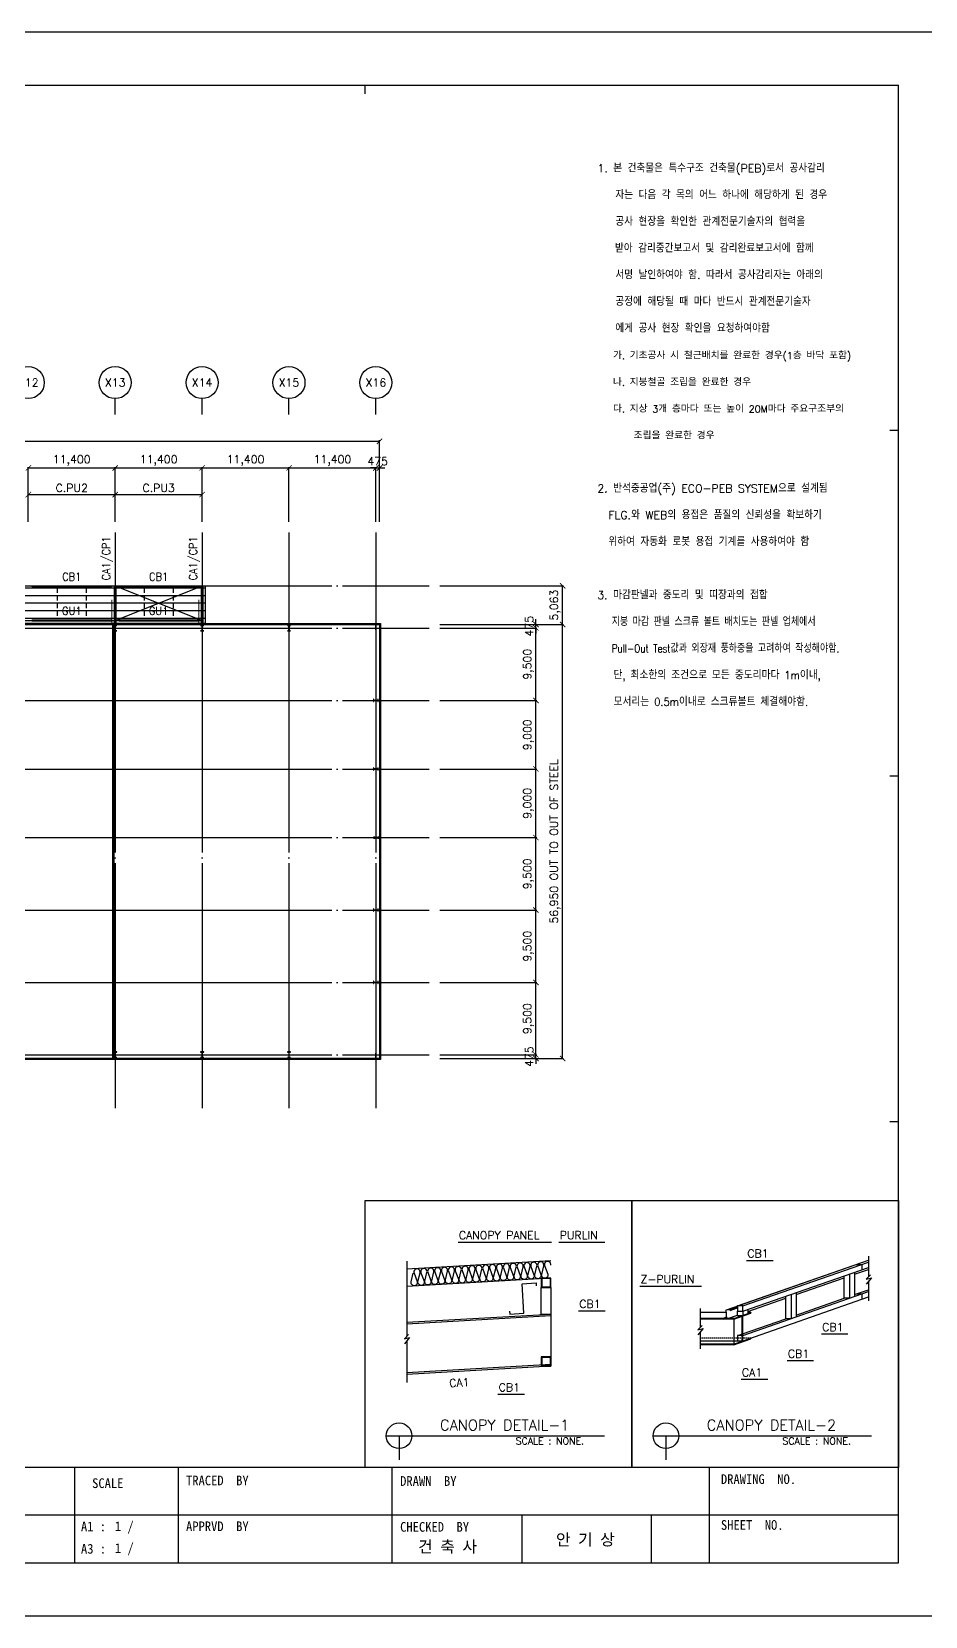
# Model space of a CAD drawing. Header units: metres. Extents: x -297536 to 1852864, y -630451 to -422551.
# Drawn here: x 463724 to 580964, y -630451 to -422551 of the extents above; entities that cross this region are included whole.
import ezdxf
from ezdxf.enums import TextEntityAlignment as Align

# ---------------------------------------------------------------- set-up
doc = ezdxf.new("R2010")
doc.units = ezdxf.units.M
doc.header["$LTSCALE"] = 700
for name, pattern in [('CEN', [62, 60, -1, 0, -1]), ('CONTIN', [0]), ('DASHED', [4.763, 3.175, -1.588]), ('HIDDEN', [0.375, 0.25, -0.125]), ('PHANTOM', [30.1625, 19.05, -1.5875, 3.175, -1.5875, 3.175, -1.5875])]:
    doc.linetypes.add(name, pattern=pattern)
for name, color, linetype in [('10', 10, 'CONTIN'), ('beam', 7, 'Continuous'), ('bl', 3, 'Continuous'), ('BR', 2, 'Continuous'), ('CEN', 152, 'CEN'), ('COL', 2, 'Continuous'), ('DIM', 7, 'Continuous'), ('gir', 230, 'Continuous'), ('HID', 251, 'Continuous'), ('MAIN', 1, 'Continuous'), ('SAG', 8, 'Continuous'), ('sec', 4, 'Continuous'), ('SYM', 7, 'Continuous'), ('TEX', 3, 'Continuous'), ('된장공장-1$0$FORM', 2, 'Continuous'), ('된장공장-1$0$WID', 4, 'Continuous')]:
    doc.layers.add(name, color=color, linetype=linetype)
doc.styles.add('HGTXT', font='romans.shx', dxfattribs={"bigfont": 'WHGTXT.shx'})
doc.styles.add('WHGTXT', font='romans.shx', dxfattribs={"bigfont": 'WHGTXT.shx'})
doc.styles.add('된장공장-1$0$타이틀', font='GulimChe.ttf')
doc.dimstyles.new('KJ', dxfattribs={"dimscale": 700, "dimtxt": 1.5, "dimasz": 1, "dimexe": 0.18, "dimexo": 2, "dimgap": 0.5, "dimtad": 1, "dimdec": 0, "dimzin": 0, "dimdsep": 46, "dimlunit": 6, "dimtxsty": 'HGTXT', "dimblk": 'ARCHTICK', "dimcen": 0.09, "dimclrt": 3, "dimadec": 0, "dimazin": 0, "dimtfac": 1, "dimtdec": 0, "dimtix": 1, "dimtmove": 0, "dimatfit": 0, "dimldrblk": 'OBLIQUE', "dimfxl": 1, "dimtolj": 1, "dimtzin": 0, "dimarcsym": 0})

# ---------------------------------------------------------------- blocks, each defined once
blk = doc.blocks.new('_ArchTick')
at = {"color": 0, "linetype": 'ByBlock', "const_width": 0.15}
blk.add_lwpolyline([(-0.5, -0.5), (0.5, 0.5)], dxfattribs=at)
blk = doc.blocks.new('*D776')
at = {"layer": 'Defpoints', "color": 0, "transparency": 16777216}
for p in [(509355, -479790), (508880, -488253), (509355, -488253)]:
    blk.add_point(p, dxfattribs=at)
at = {"layer": 'DIM', "color": 0, "lineweight": -2, "transparency": 16777216}
for p, q in [((508880, -479790), (508180, -479790)), ((508880, -486852), (508880, -479664)), ((508880, -479790), (509355, -479790)), ((509355, -486852), (509355, -479664)), ((509355, -479790), (510055, -479790))]:
    blk.add_line(p, q, dxfattribs=at)
at = {"layer": 'DIM', "color": 0, "lineweight": -2, "transparency": 16777216, "xscale": 700, "yscale": 700, "zscale": 700}
blk.add_blockref('_ArchTick', (508880, -479790), dxfattribs=at)
at = {"layer": 'DIM', "color": 0, "lineweight": -2, "transparency": 16777216, "xscale": 700, "yscale": 700, "zscale": 700, "rotation": 180}
blk.add_blockref('_ArchTick', (509355, -479790), dxfattribs=at)
at = {"layer": 'DIM', "color": 3, "transparency": 16777216, "insert": (509118, -478915), "char_height": 1050, "attachment_point": 5, "style": 'HGTXT'}
blk.add_mtext('\\A1;475', dxfattribs=at)
blk = doc.blocks.new('_Oblique')
at = {"color": 0, "linetype": 'ByBlock', "lineweight": -2}
blk.add_line((-0.5, -0.5), (0.5, 0.5), dxfattribs=at)
blk = doc.blocks.new('*D777')
at = {"layer": 'Defpoints', "color": 0, "transparency": 16777216}
for p in [(509355, -476290), (337405, -488253), (509355, -488253)]:
    blk.add_point(p, dxfattribs=at)
at = {"layer": 'DIM', "color": 0, "lineweight": -2, "transparency": 16777216}
for p, q in [((337405, -486852), (337405, -476164)), ((337405, -476290), (509355, -476290)), ((509355, -486852), (509355, -476164))]:
    blk.add_line(p, q, dxfattribs=at)
at = {"layer": 'DIM', "color": 0, "lineweight": -2, "transparency": 16777216, "xscale": 700, "yscale": 700, "zscale": 700, "rotation": 180}
blk.add_blockref('_ArchTick', (337405, -476290), dxfattribs=at)
at = {"layer": 'DIM', "color": 0, "lineweight": -2, "transparency": 16777216, "xscale": 700, "yscale": 700, "zscale": 700}
blk.add_blockref('_ArchTick', (509355, -476290), dxfattribs=at)
at = {"layer": 'DIM', "color": 3, "transparency": 16777216, "insert": (423380, -475315), "char_height": 1050, "attachment_point": 5, "style": 'HGTXT'}
blk.add_mtext('\\A1;\\A1;171,950 OUT TO OUT OF STEEL', dxfattribs=at)
blk = doc.blocks.new('*D792')
at = {"layer": 'Defpoints', "color": 0, "transparency": 16777216}
for p in [(474680, -479790), (463280, -488253), (474680, -488253)]:
    blk.add_point(p, dxfattribs=at)
at = {"layer": 'DIM', "color": 0, "lineweight": -2, "transparency": 16777216}
for p, q in [((463280, -486852), (463280, -479664)), ((463280, -479790), (474680, -479790)), ((474680, -486852), (474680, -479664))]:
    blk.add_line(p, q, dxfattribs=at)
at = {"layer": 'DIM', "color": 0, "lineweight": -2, "transparency": 16777216, "xscale": 700, "yscale": 700, "zscale": 700, "rotation": 180}
blk.add_blockref('_ArchTick', (463280, -479790), dxfattribs=at)
at = {"layer": 'DIM', "color": 0, "lineweight": -2, "transparency": 16777216, "xscale": 700, "yscale": 700, "zscale": 700}
blk.add_blockref('_ArchTick', (474680, -479790), dxfattribs=at)
at = {"layer": 'DIM', "color": 3, "transparency": 16777216, "insert": (468980, -478815), "char_height": 1050, "attachment_point": 5, "style": 'HGTXT'}
blk.add_mtext('\\A1;11,400', dxfattribs=at)
blk = doc.blocks.new('*D793')
at = {"layer": 'Defpoints', "color": 0, "transparency": 16777216}
for p in [(486080, -479790), (474680, -488253), (486080, -488253)]:
    blk.add_point(p, dxfattribs=at)
at = {"layer": 'DIM', "color": 0, "lineweight": -2, "transparency": 16777216}
for p, q in [((474680, -486852), (474680, -479664)), ((474680, -479790), (486080, -479790)), ((486080, -486852), (486080, -479664))]:
    blk.add_line(p, q, dxfattribs=at)
at = {"layer": 'DIM', "color": 0, "lineweight": -2, "transparency": 16777216, "xscale": 700, "yscale": 700, "zscale": 700, "rotation": 180}
blk.add_blockref('_ArchTick', (474680, -479790), dxfattribs=at)
at = {"layer": 'DIM', "color": 0, "lineweight": -2, "transparency": 16777216, "xscale": 700, "yscale": 700, "zscale": 700}
blk.add_blockref('_ArchTick', (486080, -479790), dxfattribs=at)
at = {"layer": 'DIM', "color": 3, "transparency": 16777216, "insert": (480380, -478815), "char_height": 1050, "attachment_point": 5, "style": 'HGTXT'}
blk.add_mtext('\\A1;11,400', dxfattribs=at)
blk = doc.blocks.new('*D794')
at = {"layer": 'Defpoints', "color": 0, "transparency": 16777216}
for p in [(497480, -479790), (486080, -488253), (497480, -488253)]:
    blk.add_point(p, dxfattribs=at)
at = {"layer": 'DIM', "color": 0, "lineweight": -2, "transparency": 16777216}
for p, q in [((486080, -486852), (486080, -479664)), ((486080, -479790), (497480, -479790)), ((497480, -486852), (497480, -479664))]:
    blk.add_line(p, q, dxfattribs=at)
at = {"layer": 'DIM', "color": 0, "lineweight": -2, "transparency": 16777216, "xscale": 700, "yscale": 700, "zscale": 700, "rotation": 180}
blk.add_blockref('_ArchTick', (486080, -479790), dxfattribs=at)
at = {"layer": 'DIM', "color": 0, "lineweight": -2, "transparency": 16777216, "xscale": 700, "yscale": 700, "zscale": 700}
blk.add_blockref('_ArchTick', (497480, -479790), dxfattribs=at)
at = {"layer": 'DIM', "color": 3, "transparency": 16777216, "insert": (491780, -478815), "char_height": 1050, "attachment_point": 5, "style": 'HGTXT'}
blk.add_mtext('\\A1;11,400', dxfattribs=at)
blk = doc.blocks.new('*D795')
at = {"layer": 'Defpoints', "color": 0, "transparency": 16777216}
for p in [(508880, -479790), (497480, -488253), (508880, -488253)]:
    blk.add_point(p, dxfattribs=at)
at = {"layer": 'DIM', "color": 0, "lineweight": -2, "transparency": 16777216}
for p, q in [((497480, -486852), (497480, -479664)), ((497480, -479790), (508880, -479790)), ((508880, -486852), (508880, -479664))]:
    blk.add_line(p, q, dxfattribs=at)
at = {"layer": 'DIM', "color": 0, "lineweight": -2, "transparency": 16777216, "xscale": 700, "yscale": 700, "zscale": 700, "rotation": 180}
blk.add_blockref('_ArchTick', (497480, -479790), dxfattribs=at)
at = {"layer": 'DIM', "color": 0, "lineweight": -2, "transparency": 16777216, "xscale": 700, "yscale": 700, "zscale": 700}
blk.add_blockref('_ArchTick', (508880, -479790), dxfattribs=at)
at = {"layer": 'DIM', "color": 3, "transparency": 16777216, "insert": (503180, -478815), "char_height": 1050, "attachment_point": 5, "style": 'HGTXT'}
blk.add_mtext('\\A1;11,400', dxfattribs=at)
blk = doc.blocks.new('*D805')
at = {"layer": 'Defpoints', "color": 0, "transparency": 16777216}
for p in [(515880, -556790), (529880, -556790), (515880, -557265)]:
    blk.add_point(p, dxfattribs=at)
at = {"layer": 'DIM', "color": 0, "lineweight": -2, "transparency": 16777216}
for p, q in [((517280, -556790), (530006, -556790)), ((529880, -556790), (529880, -556090)), ((529880, -557265), (529880, -556790)), ((517280, -557265), (530006, -557265)), ((529880, -557265), (529880, -557965))]:
    blk.add_line(p, q, dxfattribs=at)
at = {"layer": 'DIM', "color": 0, "lineweight": -2, "transparency": 16777216, "xscale": 700, "yscale": 700, "zscale": 700}
for p, rotation in [((529880, -556790), 270), ((529880, -557265), 90)]:
    blk.add_blockref('_ArchTick', p, dxfattribs=dict(at, rotation=rotation))
at = {"layer": 'DIM', "color": 3, "transparency": 16777216, "insert": (529005, -557028), "char_height": 1050, "attachment_point": 5, "rotation": 90, "style": 'HGTXT'}
blk.add_mtext('\\A1;475', dxfattribs=at)
blk = doc.blocks.new('*D806')
at = {"layer": 'Defpoints', "color": 0, "transparency": 16777216}
for p in [(515880, -547290), (529880, -547290), (515880, -556790)]:
    blk.add_point(p, dxfattribs=at)
at = {"layer": 'DIM', "color": 0, "lineweight": -2, "transparency": 16777216}
for p, q in [((517280, -547290), (530006, -547290)), ((529880, -556790), (529880, -547290)), ((517280, -556790), (530006, -556790))]:
    blk.add_line(p, q, dxfattribs=at)
at = {"layer": 'DIM', "color": 0, "lineweight": -2, "transparency": 16777216, "xscale": 700, "yscale": 700, "zscale": 700}
for p, rotation in [((529880, -547290), 90), ((529880, -556790), 270)]:
    blk.add_blockref('_ArchTick', p, dxfattribs=dict(at, rotation=rotation))
at = {"layer": 'DIM', "color": 3, "transparency": 16777216, "insert": (528905, -552040), "char_height": 1050, "attachment_point": 5, "rotation": 90, "style": 'HGTXT'}
blk.add_mtext('\\A1;9,500', dxfattribs=at)
blk = doc.blocks.new('*D807')
at = {"layer": 'Defpoints', "color": 0, "transparency": 16777216}
for p in [(515880, -537790), (529880, -537790), (515880, -547290)]:
    blk.add_point(p, dxfattribs=at)
at = {"layer": 'DIM', "color": 0, "lineweight": -2, "transparency": 16777216}
for p, q in [((517280, -537790), (530006, -537790)), ((529880, -547290), (529880, -537790)), ((517280, -547290), (530006, -547290))]:
    blk.add_line(p, q, dxfattribs=at)
at = {"layer": 'DIM', "color": 0, "lineweight": -2, "transparency": 16777216, "xscale": 700, "yscale": 700, "zscale": 700}
for p, rotation in [((529880, -537790), 90), ((529880, -547290), 270)]:
    blk.add_blockref('_ArchTick', p, dxfattribs=dict(at, rotation=rotation))
at = {"layer": 'DIM', "color": 3, "transparency": 16777216, "insert": (528905, -542540), "char_height": 1050, "attachment_point": 5, "rotation": 90, "style": 'HGTXT'}
blk.add_mtext('\\A1;9,500', dxfattribs=at)
blk = doc.blocks.new('*D808')
at = {"layer": 'Defpoints', "color": 0, "transparency": 16777216}
for p in [(515880, -528290), (529880, -528290), (515880, -537790)]:
    blk.add_point(p, dxfattribs=at)
at = {"layer": 'DIM', "color": 0, "lineweight": -2, "transparency": 16777216}
for p, q in [((517280, -528290), (530006, -528290)), ((529880, -537790), (529880, -528290)), ((517280, -537790), (530006, -537790))]:
    blk.add_line(p, q, dxfattribs=at)
at = {"layer": 'DIM', "color": 0, "lineweight": -2, "transparency": 16777216, "xscale": 700, "yscale": 700, "zscale": 700}
for p, rotation in [((529880, -528290), 90), ((529880, -537790), 270)]:
    blk.add_blockref('_ArchTick', p, dxfattribs=dict(at, rotation=rotation))
at = {"layer": 'DIM', "color": 3, "transparency": 16777216, "insert": (528905, -533040), "char_height": 1050, "attachment_point": 5, "rotation": 90, "style": 'HGTXT'}
blk.add_mtext('\\A1;9,500', dxfattribs=at)
blk = doc.blocks.new('*D809')
at = {"layer": 'Defpoints', "color": 0, "transparency": 16777216}
for p in [(515880, -519290), (529880, -519290), (515880, -528290)]:
    blk.add_point(p, dxfattribs=at)
at = {"layer": 'DIM', "color": 0, "lineweight": -2, "transparency": 16777216}
for p, q in [((517280, -519290), (530006, -519290)), ((529880, -528290), (529880, -519290)), ((517280, -528290), (530006, -528290))]:
    blk.add_line(p, q, dxfattribs=at)
at = {"layer": 'DIM', "color": 0, "lineweight": -2, "transparency": 16777216, "xscale": 700, "yscale": 700, "zscale": 700}
for p, rotation in [((529880, -519290), 90), ((529880, -528290), 270)]:
    blk.add_blockref('_ArchTick', p, dxfattribs=dict(at, rotation=rotation))
at = {"layer": 'DIM', "color": 3, "transparency": 16777216, "insert": (528905, -523790), "char_height": 1050, "attachment_point": 5, "rotation": 90, "style": 'HGTXT'}
blk.add_mtext('\\A1;9,000', dxfattribs=at)
blk = doc.blocks.new('*D810')
at = {"layer": 'Defpoints', "color": 0, "transparency": 16777216}
for p in [(515880, -510290), (529880, -510290), (515880, -519290)]:
    blk.add_point(p, dxfattribs=at)
at = {"layer": 'DIM', "color": 0, "lineweight": -2, "transparency": 16777216}
for p, q in [((517280, -510290), (530006, -510290)), ((529880, -519290), (529880, -510290)), ((517280, -519290), (530006, -519290))]:
    blk.add_line(p, q, dxfattribs=at)
at = {"layer": 'DIM', "color": 0, "lineweight": -2, "transparency": 16777216, "xscale": 700, "yscale": 700, "zscale": 700}
for p, rotation in [((529880, -510290), 90), ((529880, -519290), 270)]:
    blk.add_blockref('_ArchTick', p, dxfattribs=dict(at, rotation=rotation))
at = {"layer": 'DIM', "color": 3, "transparency": 16777216, "insert": (528905, -514790), "char_height": 1050, "attachment_point": 5, "rotation": 90, "style": 'HGTXT'}
blk.add_mtext('\\A1;9,000', dxfattribs=at)
blk = doc.blocks.new('*D811')
at = {"layer": 'Defpoints', "color": 0, "transparency": 16777216}
for p in [(515880, -500790), (529880, -500790), (515880, -510290)]:
    blk.add_point(p, dxfattribs=at)
at = {"layer": 'DIM', "color": 0, "lineweight": -2, "transparency": 16777216}
for p, q in [((517280, -500790), (530006, -500790)), ((529880, -510290), (529880, -500790)), ((517280, -510290), (530006, -510290))]:
    blk.add_line(p, q, dxfattribs=at)
at = {"layer": 'DIM', "color": 0, "lineweight": -2, "transparency": 16777216, "xscale": 700, "yscale": 700, "zscale": 700}
for p, rotation in [((529880, -500790), 90), ((529880, -510290), 270)]:
    blk.add_blockref('_ArchTick', p, dxfattribs=dict(at, rotation=rotation))
at = {"layer": 'DIM', "color": 3, "transparency": 16777216, "insert": (528905, -505540), "char_height": 1050, "attachment_point": 5, "rotation": 90, "style": 'HGTXT'}
blk.add_mtext('\\A1;9,500', dxfattribs=at)
blk = doc.blocks.new('*D812')
at = {"layer": 'Defpoints', "color": 0, "transparency": 16777216}
for p in [(515880, -500315), (515880, -500790), (529880, -500315)]:
    blk.add_point(p, dxfattribs=at)
at = {"layer": 'DIM', "color": 0, "lineweight": -2, "transparency": 16777216}
for p, q in [((517280, -500315), (530006, -500315)), ((517280, -500790), (530006, -500790)), ((529880, -500315), (529880, -499615)), ((529880, -500790), (529880, -500315)), ((529880, -500790), (529880, -501490))]:
    blk.add_line(p, q, dxfattribs=at)
at = {"layer": 'DIM', "color": 0, "lineweight": -2, "transparency": 16777216, "xscale": 700, "yscale": 700, "zscale": 700}
for p, rotation in [((529880, -500315), 270), ((529880, -500790), 90)]:
    blk.add_blockref('_ArchTick', p, dxfattribs=dict(at, rotation=rotation))
at = {"layer": 'DIM', "color": 3, "transparency": 16777216, "insert": (529005, -500553), "char_height": 1050, "attachment_point": 5, "rotation": 90, "style": 'HGTXT'}
blk.add_mtext('\\A1;475', dxfattribs=at)
blk = doc.blocks.new('*D813')
at = {"layer": 'Defpoints', "color": 0, "transparency": 16777216}
for p in [(515880, -500315), (533380, -500315), (515880, -557265)]:
    blk.add_point(p, dxfattribs=at)
at = {"layer": 'DIM', "color": 0, "lineweight": -2, "transparency": 16777216}
for p, q in [((517280, -500315), (533506, -500315)), ((533380, -557265), (533380, -500315)), ((517280, -557265), (533506, -557265))]:
    blk.add_line(p, q, dxfattribs=at)
at = {"layer": 'DIM', "color": 0, "lineweight": -2, "transparency": 16777216, "xscale": 700, "yscale": 700, "zscale": 700}
for p, rotation in [((533380, -500315), 90), ((533380, -557265), 270)]:
    blk.add_blockref('_ArchTick', p, dxfattribs=dict(at, rotation=rotation))
at = {"layer": 'DIM', "color": 3, "transparency": 16777216, "insert": (532405, -528790), "char_height": 1050, "attachment_point": 5, "rotation": 90, "style": 'HGTXT'}
blk.add_mtext('\\A1;\\A1;56,950 OUT TO OUT OF STEEL', dxfattribs=at)
blk = doc.blocks.new('ZCOL')
for p, q in [((10.2, 0), (0, 0)), ((0, 0), (0, -25.4)), ((10.2, -2.5), (10.2, 0)), ((-10.2, -25.4), (-10.2, -22.9)), ((0, -25.4), (-10.2, -25.4))]:
    blk.add_line(p, q)
blk = doc.blocks.new('insul1')
blk.add_lwpolyline([(0, 0.25, 1.344031), (0.35, 0.25), (0.2, 0.75, -1.344031), (0.55, 0.75), (0.4, 0.25)], format="xyb")
blk = doc.blocks.new('*D887')
at = {"layer": 'Defpoints', "color": 0, "transparency": 16777216}
for p in [(515880, -495253), (533380, -495253), (515880, -500315)]:
    blk.add_point(p, dxfattribs=at)
at = {"layer": 'DIM', "color": 0, "lineweight": -2, "transparency": 16777216}
for p, q in [((517280, -495253), (533506, -495253)), ((533380, -500315), (533380, -495253)), ((517280, -500315), (533506, -500315))]:
    blk.add_line(p, q, dxfattribs=at)
at = {"layer": 'DIM', "color": 0, "lineweight": -2, "transparency": 16777216, "xscale": 700, "yscale": 700, "zscale": 700}
for p, rotation in [((533380, -495253), 90), ((533380, -500315), 270)]:
    blk.add_blockref('_ArchTick', p, dxfattribs=dict(at, rotation=rotation))
at = {"layer": 'DIM', "color": 3, "transparency": 16777216, "insert": (532405, -497784), "char_height": 1050, "attachment_point": 5, "rotation": 90, "style": 'HGTXT'}
blk.add_mtext('\\A1;5,063', dxfattribs=at)
blk = doc.blocks.new('*D638')
at = {"layer": 'Defpoints', "color": 0, "transparency": 16777216}
for p in [(474680, -483290), (463280, -488253), (474680, -488253)]:
    blk.add_point(p, dxfattribs=at)
at = {"layer": 'DIM', "color": 0, "lineweight": -2, "transparency": 16777216}
for p, q in [((463280, -486852), (463280, -483164)), ((463280, -483290), (474680, -483290)), ((474680, -486852), (474680, -483164))]:
    blk.add_line(p, q, dxfattribs=at)
at = {"layer": 'DIM', "color": 0, "lineweight": -2, "transparency": 16777216, "xscale": 700, "yscale": 700, "zscale": 700, "rotation": 180}
blk.add_blockref('_ArchTick', (463280, -483290), dxfattribs=at)
at = {"layer": 'DIM', "color": 0, "lineweight": -2, "transparency": 16777216, "xscale": 700, "yscale": 700, "zscale": 700}
blk.add_blockref('_ArchTick', (474680, -483290), dxfattribs=at)
at = {"layer": 'DIM', "color": 4, "transparency": 16777216, "insert": (468980, -482415), "char_height": 1050, "attachment_point": 5, "style": 'HGTXT'}
blk.add_mtext('\\A1;C.PU2', dxfattribs=at)
blk = doc.blocks.new('*D639')
at = {"layer": 'Defpoints', "color": 0, "transparency": 16777216}
for p in [(486080, -483290), (474680, -488253), (486080, -488253)]:
    blk.add_point(p, dxfattribs=at)
at = {"layer": 'DIM', "color": 0, "lineweight": -2, "transparency": 16777216}
for p, q in [((474680, -486852), (474680, -483164)), ((474680, -483290), (486080, -483290)), ((486080, -486852), (486080, -483164))]:
    blk.add_line(p, q, dxfattribs=at)
at = {"layer": 'DIM', "color": 0, "lineweight": -2, "transparency": 16777216, "xscale": 700, "yscale": 700, "zscale": 700, "rotation": 180}
blk.add_blockref('_ArchTick', (474680, -483290), dxfattribs=at)
at = {"layer": 'DIM', "color": 0, "lineweight": -2, "transparency": 16777216, "xscale": 700, "yscale": 700, "zscale": 700}
blk.add_blockref('_ArchTick', (486080, -483290), dxfattribs=at)
at = {"layer": 'DIM', "color": 4, "transparency": 16777216, "insert": (480380, -482415), "char_height": 1050, "attachment_point": 5, "style": 'HGTXT'}
blk.add_mtext('\\A1;C.PU3', dxfattribs=at)
blk = doc.blocks.new('Form01')
at = {"ltscale": 0.015}
blk.add_lwpolyline([(0, 0), (420, 0), (420, -297), (0, -297)], close=True, dxfattribs=at)
at = {"layer": '된장공장-1$0$FORM', "color": 4, "ltscale": 250}
for p, q in [((410, -269.1), (10, -269.1)), ((255.51, -269.1), (255.51, -287)), ((274.94, -269.1), (274.94, -287)), ((315, -269.1), (315, -287)), ((374.46, -269.1), (374.46, -287)), ((410, -278.04), (115, -278.04)), ((339.37, -278.04), (339.37, -287)), ((363.64, -278.04), (363.64, -287))]:
    blk.add_line(p, q, dxfattribs=at)
at = {"layer": '된장공장-1$0$WID', "ltscale": 250}
for p, q in [((10, -10), (410, -10)), ((310, -11.62), (310, -10)), ((410, -287), (410, -10)), ((410, -74.77), (408.38, -74.77)), ((410, -139.55), (408.38, -139.55)), ((410, -204.32), (408.38, -204.32)), ((310, -269.1), (310, -267.47)), ((10, -287), (410, -287))]:
    blk.add_line(p, q, dxfattribs=at)
at = {"layer": '된장공장-1$0$FORM', "color": 7, "ltscale": 250, "style": '된장공장-1$0$타이틀'}
for s, height, p in [('SCALE', 1.817, (258.84, -272.96)), ('TRACED  BY', 1.817, (276.44, -272.45)), ('DRAWN  BY', 1.817, (316.57, -272.55)), ('DRAWING  NO.', 1.8172, (376.69, -272.2)), ('1 /', 1.817, (263.11, -281.04)), ('SHEET  NO.', 1.817, (376.69, -280.79)), ('A1 :', 1.817, (256.75, -281.07)), ('APPRVD  BY', 1.817, (276.44, -281.04)), ('CHECKED  BY', 1.8172, (316.57, -281.15)), ('안 기 상', 2.181, (345.77, -283.7)), ('A3 :', 1.817, (256.75, -285.25)), ('1 /', 1.817, (263.11, -285.12)), ('건 축 사', 2.181, (319.95, -285.03))]:
    blk.add_text(s, height=height, dxfattribs=at).set_placement(p)

msp = doc.modelspace()

# ---------------------------------------------------------------- linework, layer by layer
for p, q in [((512939.2, -583857.6), (512939.2, -593735.8)), ((573524.5, -583182.8), (573524.5, -585900.6)), ((573893.7, -586023.9), (573200.9, -586854.8)), ((573762.9, -585662.3), (573204.9, -586220.2)), ((573204.9, -586220.2), (573893.7, -586023.9)), ((573524.5, -586466.7), (573524.5, -589077.6)), ((551429.3, -590067.4), (551429.3, -592557.2)), ((551667.6, -592318.9), (551109.7, -592876.9)), ((513308.4, -593859.1), (512615.6, -594690)), ((513177.5, -593497.5), (512619.6, -594055.4)), ((512619.6, -594055.4), (513308.4, -593859.1)), ((512939.2, -594301.9), (512939.2, -599755.9)), ((551798.5, -592680.5), (551105.7, -593511.5)), ((551109.7, -592876.9), (551798.5, -592680.5)), ((551429.3, -593123.3), (551429.3, -595361.7))]:
    msp.add_line(p, q)
at = {"color": 5}
for points in [[(542464.2, -610917.5), (507464.2, -610917.5), (507464.2, -575917.4), (542464.2, -575917.4)], [(542464.2, -575917.4), (577464.2, -575917.4), (577464.2, -610917.4), (542464.2, -610917.4)]]:
    msp.add_lwpolyline(points, close=True, dxfattribs=at)
at = {"layer": '10'}
for p, q in [((554864.5, -590231.2), (573524.5, -583707.8)), ((564019.5, -588251.2), (570323.9, -586047.2)), ((571684.7, -585571.5), (573524.5, -584928.3)), ((555337.2, -590207.6), (556327.2, -589861.5)), ((555343.3, -590327.8), (556327.2, -589983.8)), ((555343.3, -590327.8), (555369.1, -590318.7)), ((557688, -590464.6), (562658.7, -588726.9)), ((554429.8, -591337.3), (554904.6, -591171.3)), ((554429.8, -591459.6), (554910.7, -591291.5)), ((554910.6, -591435.6), (556327.2, -590940.3))]:
    msp.add_line(p, q, dxfattribs=at)
at = {"layer": 'beam'}
for points in [[(463780, -495252.5), (474180, -495252.5), (474180, -495402.5), (463780, -495402.5)], [(475180, -495252.5), (485580, -495252.5), (485580, -495402.5), (475180, -495402.5)], [(463780, -499727.5), (474180, -499727.5), (474180, -499902.5), (463780, -499902.5)], [(475180, -499727.5), (485580, -499727.5), (485580, -499902.5), (475180, -499902.5)]]:
    msp.add_lwpolyline(points, close=True, dxfattribs=at)
at = {"layer": 'beam', "linetype": 'PHANTOM', "ltscale": 0.1, "const_width": 114}
for points in [[(474242.5, -497090), (474242.5, -500102.5)], [(485642.5, -497090), (485642.5, -500102.5)]]:
    msp.add_lwpolyline(points, dxfattribs=at)
at = {"layer": 'beam', "const_width": 50}
for points in [[(474417.5, -500102.5), (474942.5, -500102.5)], [(485817.5, -500102.5), (486342.5, -500102.5)]]:
    msp.add_lwpolyline(points, dxfattribs=at)
at = {"layer": 'bl', "ltscale": 5}
for p, q in [((531842.4, -583824.7), (512939.2, -584907.6)), ((531842.4, -586086.8), (512939.2, -587169.6))]:
    msp.add_line(p, q, dxfattribs=at)
at = {"layer": 'bl'}
for points in [[(360280, -495252.5), (486480, -495252.5), (486480, -500190), (360280, -500190)], [(337405, -500315), (509355, -500315), (509355, -557265), (337405, -557265)]]:
    msp.add_lwpolyline(points, close=True, dxfattribs=at)
at = {"layer": 'BR'}
for points in [[(474680, -495252.5), (486080, -499815)], [(474680, -499815), (486080, -495252.5)]]:
    msp.add_lwpolyline(points, dxfattribs=at)
at = {"layer": 'CEN'}
for p, q in [((474680, -488252.5), (474680, -563790)), ((486080, -488252.5), (486080, -563790)), ((497480, -488252.5), (497480, -563790)), ((508880, -488252.5), (508880, -563790)), ((330880, -495252.5), (515880, -495252.5)), ((330880, -500790), (515880, -500790)), ((360680, -499815), (486080, -499815)), ((330880, -510290), (515880, -510290)), ((330880, -519290), (515880, -519290)), ((330880, -528290), (515880, -528290)), ((330880, -537790), (515880, -537790)), ((330880, -547290), (515880, -547290)), ((330880, -556790), (515880, -556790))]:
    msp.add_line(p, q, dxfattribs=at)
at = {"layer": 'COL'}
for points in [[(508780, -500940), (508980, -500940), (508980, -500924), (508905, -500924, -0.41421356), (508885, -500904), (508885, -500476, -0.41421356), (508905, -500456), (508980, -500456), (508980, -500440), (508780, -500440), (508780, -500456), (508855, -500456, -0.41421356), (508875, -500476), (508875, -500904, -0.41421356), (508855, -500924), (508780, -500924)], [(509171, -510440), (509171, -510140), (509154, -510140), (509154, -510256, -0.41421356), (509126, -510284), (508634, -510284, -0.41421356), (508606, -510256), (508606, -510140), (508589, -510140), (508589, -510440), (508606, -510440), (508606, -510324, -0.41421356), (508634, -510296), (509126, -510296, -0.41421356), (509154, -510324), (509154, -510440)], [(509171, -519440), (509171, -519140), (509154, -519140), (509154, -519256, -0.41421356), (509126, -519284), (508634, -519284, -0.41421356), (508606, -519256), (508606, -519140), (508589, -519140), (508589, -519440), (508606, -519440), (508606, -519324, -0.41421356), (508634, -519296), (509126, -519296, -0.41421356), (509154, -519324), (509154, -519440)], [(509226, -528440), (509226, -528140), (509206, -528140), (509206, -528256, -0.41421356), (509178, -528284), (508686, -528284, -0.41421356), (508658, -528256), (508658, -528140), (508638, -528140), (508638, -528440), (508658, -528440), (508658, -528324, -0.41421356), (508686, -528296), (509178, -528296, -0.41421356), (509206, -528324), (509206, -528440)], [(509171, -537940), (509171, -537640), (509154, -537640), (509154, -537756, -0.41421356), (509126, -537784), (508634, -537784, -0.41421356), (508606, -537756), (508606, -537640), (508589, -537640), (508589, -537940), (508606, -537940), (508606, -537824, -0.41421356), (508634, -537796), (509126, -537796, -0.41421356), (509154, -537824), (509154, -537940)], [(509171, -547440), (509171, -547140), (509154, -547140), (509154, -547256, -0.41421356), (509126, -547284), (508634, -547284, -0.41421356), (508606, -547256), (508606, -547140), (508589, -547140), (508589, -547440), (508606, -547440), (508606, -547324, -0.41421356), (508634, -547296), (509126, -547296, -0.41421356), (509154, -547324), (509154, -547440)], [(508780, -557140), (508980, -557140), (508980, -557124), (508905, -557124, -0.41421356), (508885, -557104), (508885, -556676, -0.41421356), (508905, -556656), (508980, -556656), (508980, -556640), (508780, -556640), (508780, -556656), (508855, -556656, -0.41421356), (508875, -556676), (508875, -557104, -0.41421356), (508855, -557124), (508780, -557124)]]:
    msp.add_lwpolyline(points, format="xyb", close=True, dxfattribs=at)
at = {"layer": 'DIM'}
for points in [[(516796.7, -585823, 0, 350, 0), (517368.6, -584942.4, 0, 0, 0), (519669.2, -581400, 0, 0, 0)], [(528969, -586757.2, 0, 350, 0), (529590.3, -585910.7, 0, 0, 0), (532900.7, -581400, 0, 0, 0)], [(564944.8, -586969.2, 0, 350, 0), (564125.8, -586312.1, 0, 0, 0), (560990.9, -583797, 0, 0, 0)], [(531297, -586706.5, 0, 350, 0), (532081.9, -587404.1, 0, 0, 0), (535466.6, -590412.4, 0, 0, 0)], [(554865.7, -590392.1, 0, 350, 0), (554118.2, -589654.7, 0, 0, 0), (551599.9, -587170.3, 0, 0, 0)], [(531411.7, -590188.4, 0, 350, 0), (532460.1, -590246.3, 0, 0, 0), (535466.6, -590412.4, 0, 0, 0)], [(563773.6, -589795.5, 0, 350, 0), (564506.1, -590547.7, 0, 0, 0), (567334.5, -593452.1, 0, 0, 0)], [(560069.8, -592901.2, 0, 350, 0), (560662.2, -593768.1, 0, 0, 0), (562833.9, -596946.1, 0, 0, 0)], [(553629.6, -594836.7, 0, 350, 0), (554228.6, -595699, 0, 0, 0), (556802.1, -599403.2, 0, 0, 0)], [(531189.8, -597054.4, 0, 350, 0), (530614, -597932.5, 0, 0, 0), (528366.9, -601359.2, 0, 0, 0)]]:
    msp.add_lwpolyline(points, format="xyseb", dxfattribs=at)
for points in [[(531904.9, -581400), (519669.2, -581400)], [(538899.2, -581400), (532900.7, -581400)], [(560990.9, -583797), (557509.1, -583797)], [(551599.9, -587170.3), (543514.5, -587170.3)], [(538948.4, -590412.4), (535466.6, -590412.4)], [(570816.3, -593452.1), (567334.5, -593452.1)], [(566315.8, -596946.1), (562833.9, -596946.1)], [(560284, -599403.2), (556802.1, -599403.2)], [(528366.9, -601359.2), (524885, -601359.2)]]:
    msp.add_lwpolyline(points, dxfattribs=at)
at = {"layer": 'gir', "ltscale": 5}
for p, q in [((531842.4, -590837), (512939.2, -591919.8)), ((531842.4, -591040.6), (512939.2, -592123.4)), ((531842.4, -590837), (531842.4, -597623)), ((531842.4, -597419.5), (512939.2, -598502.3)), ((531842.4, -597623), (512939.2, -598705.9))]:
    msp.add_line(p, q, dxfattribs=at)
at = {"layer": 'gir'}
for p, q in [((554875.7, -590592.4), (551429.3, -590592.4)), ((555829.8, -591382.8), (551429.3, -591382.8)), ((555829.8, -591480.9), (551429.3, -591480.9)), ((555829.8, -591382.8), (558090.7, -590592.4)), ((555829.8, -591480.9), (558090.7, -590690.5)), ((555829.8, -591382.8), (555829.8, -591480.9)), ((555829.8, -591480.9), (555829.8, -594828.8)), ((556897.3, -591107.7), (556897.3, -594365.4)), ((556991.6, -591074.8), (556991.6, -594332.4)), ((558090.7, -590592.4), (557688, -590592.4)), ((558090.7, -590592.4), (558090.7, -590690.5)), ((556892.1, -594367.2), (551429.3, -594367.2)), ((555829.8, -594738.6), (558090.7, -593948.2)), ((555829.8, -594836.7), (558090.7, -594046.3)), ((558090.7, -593948.2), (558090.7, -594046.3)), ((555829.8, -594738.6), (551429.3, -594738.6)), ((555829.8, -594836.7), (551429.3, -594836.7)), ((555829.8, -594738.6), (555829.8, -594836.7))]:
    msp.add_line(p, q, dxfattribs=at)
at = {"layer": 'gir', "linetype": 'HIDDEN'}
msp.add_line((558090.7, -593948.2), (551429.3, -593948.2), dxfattribs=at)
at = {"layer": 'gir'}
for points in [[(474592.5, -495252.5), (474767.5, -495252.5), (474767.5, -500102.5), (474592.5, -500102.5)], [(485992.5, -495252.5), (486167.5, -495252.5), (486167.5, -500102.5), (485992.5, -500102.5)]]:
    msp.add_lwpolyline(points, close=True, dxfattribs=at)
at = {"layer": 'HID'}
for points in [[(337280, -500190), (509480, -500190), (509480, -557390), (337280, -557390)], [(474355, -500315), (474480, -500315), (474480, -557265), (474355, -557265)]]:
    msp.add_lwpolyline(points, close=True, dxfattribs=at)
at = {"layer": 'MAIN'}
for points in [[(474465, -500452), (474465, -500440), (474895, -500440), (474895, -500452), (474686, -500452), (474686, -501152), (474895, -501152), (474895, -501176), (474465, -501176), (474465, -501152), (474674, -501152), (474674, -500452)], [(485865, -500452), (485865, -500440), (486295, -500440), (486295, -500452), (486086, -500452), (486086, -501152), (486295, -501152), (486295, -501176), (485865, -501176), (485865, -501152), (486074, -501152), (486074, -500452)], [(497265, -500452), (497265, -500440), (497695, -500440), (497695, -500452), (497486, -500452), (497486, -501152), (497695, -501152), (497695, -501176), (497265, -501176), (497265, -501152), (497474, -501152), (497474, -500452)], [(474465, -557128), (474465, -557140), (474895, -557140), (474895, -557128), (474686, -557128), (474686, -556428), (474895, -556428), (474895, -556406), (474465, -556406), (474465, -556428), (474674, -556428), (474674, -557128)], [(485865, -557128), (485865, -557140), (486295, -557140), (486295, -557128), (486086, -557128), (486086, -556428), (486295, -556428), (486295, -556406), (485865, -556406), (485865, -556428), (486074, -556428), (486074, -557128)], [(497265, -557128), (497265, -557140), (497695, -557140), (497695, -557128), (497486, -557128), (497486, -556428), (497695, -556428), (497695, -556406), (497265, -556406), (497265, -556428), (497474, -556428), (497474, -557128)]]:
    msp.add_lwpolyline(points, close=True, dxfattribs=at)
at = {"layer": 'SAG', "linetype": 'DASHED', "ltscale": 0.3}
for p, q in [((467080, -495502.5), (467080, -499502.5)), ((470880, -495502.5), (470880, -499502.5)), ((478480, -495502.5), (478480, -499502.5)), ((482280, -495502.5), (482280, -499502.5))]:
    msp.add_line(p, q, dxfattribs=at)
at = {"layer": 'sec'}
for p, q in [((360280, -495502.5), (486480, -495502.5)), ((360280, -496502.5), (486480, -496502.5)), ((360280, -497502.5), (486480, -497502.5)), ((360280, -498502.5), (486480, -498502.5)), ((360280, -499502.5), (486480, -499502.5)), ((556334, -589737.1), (573524.5, -583727.4)), ((557027.2, -589737.1), (573524.5, -583969.8)), ((530586.4, -586086.8), (530586.4, -587293.1)), ((531842.4, -586086.8), (530586.4, -586086.8)), ((530649.2, -586149.6), (530649.2, -587230.3)), ((531779.6, -586149.6), (530649.2, -586149.6)), ((531779.6, -587230.3), (531779.6, -586149.6)), ((531842.4, -587293.1), (531842.4, -586086.8)), ((557027.2, -590437.1), (573524.5, -584669.8)), ((571684.7, -585313), (571684.7, -588495.9)), ((571953, -584276.8), (572646.1, -584276.8)), ((572646.1, -584276.8), (572646.1, -584976.8)), ((530586.4, -587293.1), (531842.4, -587293.1)), ((530649.2, -587230.3), (531779.6, -587230.3)), ((557027.2, -593620), (573524.5, -587852.6)), ((564019.5, -587992.7), (564019.5, -591175.5)), ((571684.7, -588251.1), (573524.5, -587607.9)), ((571953, -588159.7), (572646.1, -588159.7)), ((572646.1, -588159.7), (572646.1, -588859.7)), ((556069.1, -594654.9), (573524.5, -588552.6)), ((557688, -590206.1), (557688, -590733.2)), ((564019.5, -590930.8), (570323.9, -588726.9)), ((556327.2, -590964.2), (557027.2, -590964.2)), ((556991.6, -593387.7), (562658.7, -591406.5)), ((530586.4, -596416.7), (530586.4, -597623)), ((531842.4, -596416.7), (530586.4, -596416.7)), ((530649.2, -596479.5), (530649.2, -597560.2)), ((531779.6, -596479.5), (530649.2, -596479.5)), ((531779.6, -597560.2), (531779.6, -596479.5)), ((531842.4, -597623), (531842.4, -596416.7)), ((530586.4, -597623), (531842.4, -597623)), ((530649.2, -597560.2), (531779.6, -597560.2))]:
    msp.add_line(p, q, dxfattribs=at)
at = {"layer": 'sec', "linetype": 'HIDDEN', "ltscale": 0.5}
msp.add_line((556327.2, -593620), (556991.6, -593387.7), dxfattribs=at)
at = {"layer": 'sec'}
for points in [[(571023.9, -585544), (571023.9, -588726.9), (570323.9, -588726.9), (570323.9, -585788.7)], [(563358.7, -588223.7), (563358.7, -591406.5), (562658.7, -591406.5), (562658.7, -588468.4)], [(556327.2, -590964.2), (556327.2, -590437.1), (557027.2, -590437.1), (557027.2, -590964.2)]]:
    msp.add_lwpolyline(points, dxfattribs=at)
for points in [[(530586.4, -587293.1), (531842.4, -587293.1), (531842.4, -590837), (530586.4, -590837)], [(556327.2, -590437.1), (557027.2, -590437.1), (557027.2, -589737.1), (556327.2, -589737.1)]]:
    msp.add_lwpolyline(points, close=True, dxfattribs=at)
at = {"layer": 'sec', "linetype": 'HIDDEN', "ltscale": 0.5}
msp.add_lwpolyline([(556327.2, -594320), (557027.2, -594320), (557027.2, -593620), (556327.2, -593620)], close=True, dxfattribs=at)
at = {"layer": 'SYM'}
for p, q in [((474680, -472790), (474680, -470690)), ((486080, -472790), (486080, -470690)), ((497480, -472790), (497480, -470690)), ((508880, -472790), (508880, -470690))]:
    msp.add_line(p, q, dxfattribs=at)
for centre in [(463280, -468590), (474680, -468590), (486080, -468590), (497480, -468590), (508880, -468590)]:
    msp.add_circle(centre, 2100, dxfattribs=at)
at = {"layer": 'TEX'}
for p, q in [((510248.6, -606762.4), (514028.6, -606762.4)), ((511928.6, -606762.4), (511928.6, -609912.4)), ((514028.6, -606762.4), (538890.3, -606762.4)), ((545248.6, -606762.3), (549028.6, -606762.3)), ((546928.6, -606762.3), (546928.6, -609912.3)), ((549028.6, -606762.3), (573890.3, -606762.3))]:
    msp.add_line(p, q, dxfattribs=at)
for centre in [(511928.6, -606762.4), (546928.6, -606762.3)]:
    msp.add_circle(centre, 1680, dxfattribs=at)

# ---------------------------------------------------------------- block references
at = {"xscale": 700, "yscale": 700, "zscale": 700}
msp.add_blockref('Form01', (290464.2, -422550.9), dxfattribs=at)
at = {"layer": '10'}
for p, xscale, yscale, zscale, rotation in [((528274.1, -590685.4), -180.6650647359959, -152.8426447662059, -152.8426447660586, 3.268655270909759), ((554917.7, -591433.1), -47.37600000084806, -47.37600000084806, -47.37600000084806, 2.862000000071507)]:
    msp.add_blockref('ZCOL', p, dxfattribs=dict(at, xscale=xscale, yscale=yscale, zscale=zscale, rotation=rotation))
at = {"layer": 'HID', "xscale": 2258.313309191104, "yscale": 2258.313309191104, "zscale": 2258.313309191104, "rotation": 183.2785466230737, "row_count": 1, "column_count": 20, "row_spacing": 0, "column_spacing": 903.3253236764693}
msp.add_blockref('insul1', (531781.6, -583833.6), dxfattribs=at)

# ---------------------------------------------------------------- texts
at = {"layer": 'TEX', "color": 3, "style": 'WHGTXT'}
for s, height, p in [('1. 본 건축물은 특수구조 건축물(PEB)로서 공사감리', 1050, (537954.2, -440996.2)), ('   자는 다음 각 목의 어느 하나에 해당하게 된 경우', 1050, (537954.2, -444496.2)), ('   공사 현장을 확인한 관계전문기술자의 협력을 ', 1050, (537954.2, -447996.2)), ('   받아 감리중간보고서 및 감리완료보고서에 함께', 1050, (537903.5, -451496.2)), ('   서명 날인하여야 함. 따라서 공사감리자는 아래의 ', 1050, (537954.2, -454996.2)), ('   공정에 해당될 때 마다 반드시 관계전문기술자', 1050, (537954.2, -458496.2)), ('   에게 공사 현장 확인을 요청하여야함', 1050, (537954.2, -461996.2)), ('   가. 기초공사 시 철근배치를 완료한 경우(1층 바닥 포함)', 910, (537954.2, -465496.2)), ('   나. 지붕철골 조립을 완료한 경우', 910, (537954.2, -468996.2)), ('   다. 지상 3개 층마다 또는 높이 20M마다 주요구조부의 ', 910, (537954.2, -472496.2)), ('       조립을 완료한 경우', 910, (537954.2, -475996.2)), ('2. 반석중공업(주) ECO-PEB SYSTEM으로 설계됨', 1050, (537946.6, -482996.2)), ('  FLG.와 WEB의 용접은 품질의 신뢰성을 확보하기', 1050, (537946, -486496.2)), ('  위하여 자동화 로봇 용접 기계를 사용하여야 함', 1050, (537945.3, -489996.2)), ('3. 마감판넬과 중도리 및 띠장과의 접합 ', 1050, (537946.6, -496996.2))]:
    msp.add_text(s, height=height, dxfattribs=at).set_placement(p)
at = {"layer": 'TEX', "style": 'WHGTXT'}
for s, p in [('X12', (463280, -468590)), ('X13', (474680, -468590)), ('X14', (486080, -468590)), ('X15', (497480, -468590)), ('X16', (508880, -468590))]:
    msp.add_text(s, height=1050, dxfattribs=at).set_placement(p, align=Align.MIDDLE)
at = {"layer": 'TEX', "color": 3, "style": 'WHGTXT', "width": 0.9}
for p in [(474330, -494552.5), (485730, -494552.5)]:
    msp.add_text('CA1/CP1', height=1050, rotation=90, dxfattribs=at).set_placement(p, align=Align.BOTTOM_LEFT)
for s, p in [('CB1', (468980, -494902.5)), ('CB1', (480380, -494902.5)), ('GU1', (468980, -499377.5)), ('GU1', (480380, -499377.5))]:
    msp.add_text(s, height=1050, dxfattribs=at).set_placement(p, align=Align.BOTTOM_CENTER)
at = {"layer": 'TEX', "color": 3, "style": 'WHGTXT'}
for s, width, p in [('   지붕 마감 판넬 스크류 볼트 배치도는 판넬 업체에서 ', 0.8, (537946, -500496.2)), ('   Pull-Out Test값과 외장재 풍하중을 고려하여 작성해야함.', 0.8, (537945.3, -503996.2)), ('   단, 최소한의 조건으로 모든 중도리마다 1m이내, ', 0.9, (537944.7, -507496.2)), ('   모서리는 0.5m이내로 스크류볼트 체결해야함.', 0.9, (537944.7, -510996.2))]:
    msp.add_text(s, height=1050, dxfattribs=dict(at, width=width)).set_placement(p)
at = {"layer": 'TEX', "style": 'WHGTXT'}
for s, rotation, p in [('CANOPY PANEL', 359.999975, (519769.8, -580978.7)), ('PURLIN', 359.999975, (533001.3, -580978.7)), ('CB1', 359.999975, (557609.7, -583375.7)), ('Z-PURLIN', 359.999975, (543615.1, -586749)), ('CB1', 359.999975, (535567.2, -589991.1)), ('CB1', 359.999975, (567435.1, -593030.8)), ('CB1', 359.999975, (562934.6, -596524.8)), ('CA1', 359.999975, (556902.8, -598982)), ('CA1', 3.278547, (518538.1, -600397.2)), ('CB1', 359.999975, (524985.7, -600937.9))]:
    msp.add_text(s, height=1050, rotation=rotation, dxfattribs=at).set_placement(p)
for s, p in [('CANOPY DETAIL-1', (525778.1, -606062.4)), ('CANOPY DETAIL-2', (560778.1, -606062.3))]:
    msp.add_text(s, height=1400, dxfattribs=at).set_placement(p, align=Align.CENTER)
for p in [(527220.4, -607462.4), (562220.4, -607462.3)]:
    msp.add_text('SCALE : NONE.', height=903, rotation=359.999975, dxfattribs=at).set_placement(p, align=Align.MIDDLE_LEFT)

# ---------------------------------------------------------------- dimensions: what is measured, and where the dimension line sits
at = {"layer": 'DIM'}
for base, p1, p2, angle, picture, middle in [((509355, -476290), (337405, -488252.5), (509355, -488252.5), 180, '*D777', (423380, -475315)), ((533380, -500315), (515880, -557265), (515880, -500315), 270, '*D813', (532405, -528790))]:
    dim = msp.add_linear_dim(base=base, p1=p1, p2=p2, angle=angle, text='\\A1;<> OUT TO OUT OF STEEL', dimstyle='KJ', override={"dimtxsty": 'HGTXT', "dimldrblk": 'Oblique'}, dxfattribs=at)
    dim.commit()
    dim.dimension.update_dxf_attribs({"geometry": picture, "text_midpoint": middle})
for base, p1, p2, angle, picture, middle in [((474680, -479790), (463280, -488252.5), (474680, -488252.5), 180, '*D792', (468980, -478815)), ((486080, -479790), (474680, -488252.5), (486080, -488252.5), 180, '*D793', (480380, -478815)), ((497480, -479790), (486080, -488252.5), (497480, -488252.5), 180, '*D794', (491780, -478815)), ((508880, -479790), (497480, -488252.5), (508880, -488252.5), 180, '*D795', (503180, -478815)), ((509355, -479790), (508880, -488252.5), (509355, -488252.5), 180, '*D776', (509117.5, -478915)), ((533380.0000173, -495252.5), (515880.0000173, -500315), (515880.0000173, -495252.5), 90, '*D887', (532405.0000173, -497783.75)), ((529880, -500315), (515880, -500790), (515880, -500315), 270, '*D812', (529005, -500552.5)), ((529880, -500790), (515880, -510290), (515880, -500790), 270, '*D811', (528905, -505540)), ((529880, -510290), (515880, -519290), (515880, -510290), 270, '*D810', (528905, -514790)), ((529880, -519290), (515880, -528290), (515880, -519290), 270, '*D809', (528905, -523790)), ((529880, -528290), (515880, -537790), (515880, -528290), 270, '*D808', (528905, -533040)), ((529880, -537790), (515880, -547290), (515880, -537790), 270, '*D807', (528905, -542540)), ((529880, -547290), (515880, -556790), (515880, -547290), 270, '*D806', (528905, -552040)), ((529880, -556790), (515880, -557265), (515880, -556790), 270, '*D805', (529005, -557027.5))]:
    dim = msp.add_linear_dim(base=base, p1=p1, p2=p2, angle=angle, dimstyle='KJ', override={"dimtxsty": 'HGTXT', "dimldrblk": 'Oblique'}, dxfattribs=at)
    dim.commit()
    dim.dimension.update_dxf_attribs({"geometry": picture, "text_midpoint": middle})
for base, p1, p2, text, picture, middle in [((474680, -483290), (463280, -488252.5), (474680, -488252.5), 'C.PU2', '*D638', (468980, -482415)), ((486080, -483290), (474680, -488252.5), (486080, -488252.5), 'C.PU3', '*D639', (480380, -482415))]:
    dim = msp.add_linear_dim(base=base, p1=p1, p2=p2, text=text, dimstyle='KJ', override={"dimclrt": 4}, dxfattribs=at)
    dim.commit()
    dim.dimension.update_dxf_attribs({"geometry": picture, "text_midpoint": middle})

doc.saveas('drawing.dxf')
